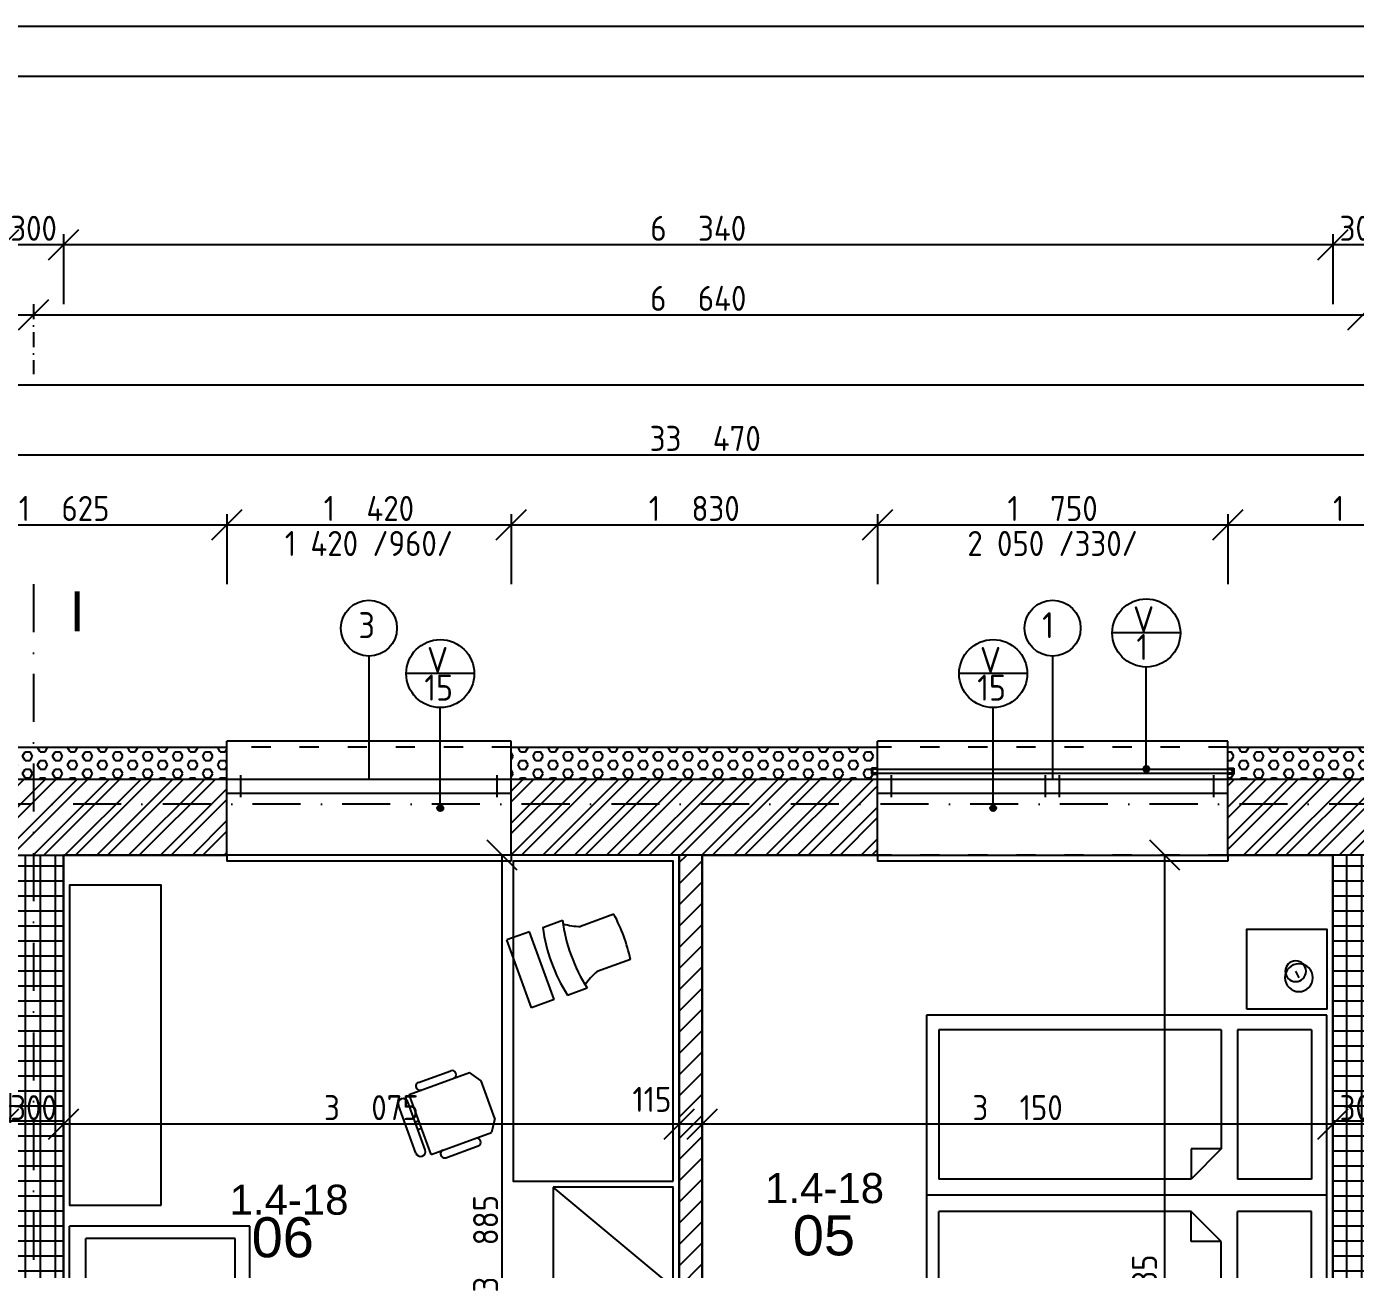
# Model space of a CAD drawing. Extents: x 4511820 to 5180432, y -1526536 to -944957.
# Drawn here: x 5136157 to 5142795, y -1288396 to -1282185 of the extents above; entities that cross this region are included whole.
import ezdxf

# ---------------------------------------------------------------- set-up
doc = ezdxf.new("R2010")
doc.units = 0
doc.header["$MEASUREMENT"] = 0
doc.linetypes.add('ACAD_ISO03W100', pattern=[30, 12, -18])
doc.linetypes.add('BODKOCIARKOVANA_3', pattern=[5.6, 3, -1.3, 0, -1.3])
doc.layers.get('0').update_dxf_attribs({"linetype": 'CONTINUOUS'})
doc.layers.get('Defpoints').update_dxf_attribs({"color": 61, "linetype": 'CONTINUOUS'})
for name, color, linetype in [('KÓTY', 4, 'CONTINUOUS'), ('MÚRY', 1, 'CONTINUOUS'), ('OKNÁ', 143, 'CONTINUOUS'), ('osi', 253, 'CONTINUOUS'), ('Plochy', 41, 'CONTINUOUS'), ('POPIS', 7, 'CONTINUOUS'), ('TENKÁ', 7, 'CONTINUOUS'), ('ZARIADENIE', 47, 'CONTINUOUS'), ('ŠRAFY', 82, 'CONTINUOUS')]:
    doc.layers.add(name, color=color, linetype=linetype)
doc.styles.add('ARIAL', font='arial.ttf')
doc.styles.add('styl1', font='arial.ttf')
doc.styles.add('STYLE1', font='isocp.shx')
doc.dimstyles.new('STANDARD-50', dxfattribs={"dimtxt": 125, "dimasz": 150, "dimexe": 10, "dimexo": 200, "dimgap": 20, "dimtad": 1, "dimdsep": 46, "dimlunit": 6, "dimtxsty": 'STYLE1', "dimblk1": 'OBLIQUE', "dimblk2": 'OBLIQUE', "dimsah": 1, "dimcen": 2.5, "dimse1": 1, "dimse2": 1, "dimadec": 0, "dimazin": 0, "dimtfac": 1, "dimtmove": 1, "dimatfit": 3, "dimldrblk": 'OBLIQUE', "dimfxl": 1, "dimtolj": 1, "dimtzin": 0, "dimarcsym": 0})
pattern_1 = [(45, (115395, 30907.69), (-79.549513, 79.549513), []), (45, (115448.03, 30907.69), (-79.549513, 79.549513), [])]
pattern_2 = [(90, (-3307273.674, 493071.734), (-75, 1e-14), []), (180, (-3307273.674, 493071.734), (-1e-14, -75), [])]
pattern_3 = [(0, (9e-09, -175781), (0, 43.3012702), [25, -50]), (120, (9e-09, -175781), (-37.5, -21.6506351), [25, -50]), (60, (25, -175781), (-37.5, 21.6506351), [25, -50])]

# ---------------------------------------------------------------- blocks, each defined once
blk = doc.blocks.new('_OBLIQUE')
at = {"color": 0, "linetype": 'ByBlock'}
blk.add_line((-0.5, -0.5), (0.5, 0.5), dxfattribs=at)
blk = doc.blocks.new('*D24589')
at = {"layer": 'Defpoints', "color": 0}
for p in [(5156282.5, -1283975.5), (5095887.5, -1285945.2), (5156282.5, -1285945.2)]:
    blk.add_point(p, dxfattribs=at)
at = {"layer": 'KÓTY', "color": 0, "lineweight": -2}
blk.add_line((5095887.5, -1283975.5), (5156282.5, -1283975.5), dxfattribs=at)
at = {"layer": 'KÓTY', "color": 0, "linetype": 'ByBlock', "lineweight": -2, "xscale": 150, "yscale": 150, "zscale": 150, "rotation": 180}
blk.add_blockref('_OBLIQUE', (5095887.5, -1283975.5), dxfattribs=at)
at = {"layer": 'KÓTY', "color": 0, "linetype": 'ByBlock', "lineweight": -2, "xscale": 150, "yscale": 150, "zscale": 150}
blk.add_blockref('_OBLIQUE', (5156282.5, -1283975.5), dxfattribs=at)
at = {"layer": 'KÓTY', "color": 0, "insert": (5126085, -1283893), "char_height": 125, "attachment_point": 5, "style": 'STYLE1'}
blk.add_mtext('\\A1;60ﾠ395', dxfattribs=at)
blk = doc.blocks.new('*D24597')
at = {"layer": 'Defpoints', "color": 0}
for p in [(5136192.5, -1283625.5), (5129552.5, -1286070.2), (5136192.5, -1286070.2)]:
    blk.add_point(p, dxfattribs=at)
at = {"layer": 'KÓTY', "color": 0, "lineweight": -2}
blk.add_line((5129552.5, -1283625.5), (5136192.5, -1283625.5), dxfattribs=at)
at = {"layer": 'KÓTY', "color": 0, "linetype": 'ByBlock', "lineweight": -2, "xscale": 150, "yscale": 150, "zscale": 150, "rotation": 180}
blk.add_blockref('_OBLIQUE', (5129552.5, -1283625.5), dxfattribs=at)
at = {"layer": 'KÓTY', "color": 0, "linetype": 'ByBlock', "lineweight": -2, "xscale": 150, "yscale": 150, "zscale": 150}
blk.add_blockref('_OBLIQUE', (5136192.5, -1283625.5), dxfattribs=at)
at = {"layer": 'KÓTY', "color": 0, "insert": (5132872.5, -1283543), "char_height": 125, "attachment_point": 5, "style": 'STYLE1'}
blk.add_mtext('\\A1;6ﾠ640', dxfattribs=at)
blk = doc.blocks.new('*D24598')
at = {"layer": 'Defpoints', "color": 0}
for p in [(5142832.5, -1283625.5), (5136192.5, -1286070.2), (5142832.5, -1286070.2)]:
    blk.add_point(p, dxfattribs=at)
at = {"layer": 'KÓTY', "color": 0, "lineweight": -2}
blk.add_line((5136192.5, -1283625.5), (5142832.5, -1283625.5), dxfattribs=at)
at = {"layer": 'KÓTY', "color": 0, "linetype": 'ByBlock', "lineweight": -2, "xscale": 150, "yscale": 150, "zscale": 150, "rotation": 180}
blk.add_blockref('_OBLIQUE', (5136192.5, -1283625.5), dxfattribs=at)
at = {"layer": 'KÓTY', "color": 0, "linetype": 'ByBlock', "lineweight": -2, "xscale": 150, "yscale": 150, "zscale": 150}
blk.add_blockref('_OBLIQUE', (5142832.5, -1283625.5), dxfattribs=at)
at = {"layer": 'KÓTY', "color": 0, "insert": (5139512.5, -1283543), "char_height": 125, "attachment_point": 5, "style": 'STYLE1'}
blk.add_mtext('\\A1;6ﾠ640', dxfattribs=at)
blk = doc.blocks.new('*D24599')
at = {"layer": 'Defpoints', "color": 0}
for p in [(5147467.5, -1283625.5), (5142832.5, -1286070.2), (5147467.5, -1286070.2)]:
    blk.add_point(p, dxfattribs=at)
at = {"layer": 'KÓTY', "color": 0, "lineweight": -2}
blk.add_line((5142832.5, -1283625.5), (5147467.5, -1283625.5), dxfattribs=at)
at = {"layer": 'KÓTY', "color": 0, "linetype": 'ByBlock', "lineweight": -2, "xscale": 150, "yscale": 150, "zscale": 150, "rotation": 180}
blk.add_blockref('_OBLIQUE', (5142832.5, -1283625.5), dxfattribs=at)
at = {"layer": 'KÓTY', "color": 0, "linetype": 'ByBlock', "lineweight": -2, "xscale": 150, "yscale": 150, "zscale": 150}
blk.add_blockref('_OBLIQUE', (5147467.5, -1283625.5), dxfattribs=at)
at = {"layer": 'KÓTY', "color": 0, "insert": (5145150, -1283543), "char_height": 125, "attachment_point": 5, "style": 'STYLE1'}
blk.add_mtext('\\A1;4ﾠ635', dxfattribs=at)
blk = doc.blocks.new('*D24624')
at = {"layer": 'Defpoints', "color": 0}
for p in [(5137157.5, -1284675.5), (5135532.5, -1285945.2), (5137157.5, -1285945.2)]:
    blk.add_point(p, dxfattribs=at)
at = {"layer": 'KÓTY', "color": 0, "lineweight": -2}
blk.add_line((5135532.5, -1284675.5), (5137157.5, -1284675.5), dxfattribs=at)
at = {"layer": 'KÓTY', "color": 0, "linetype": 'ByBlock', "lineweight": -2, "xscale": 150, "yscale": 150, "zscale": 150, "rotation": 180}
blk.add_blockref('_OBLIQUE', (5135532.5, -1284675.5), dxfattribs=at)
at = {"layer": 'KÓTY', "color": 0, "linetype": 'ByBlock', "lineweight": -2, "xscale": 150, "yscale": 150, "zscale": 150}
blk.add_blockref('_OBLIQUE', (5137157.5, -1284675.5), dxfattribs=at)
at = {"layer": 'KÓTY', "color": 0, "insert": (5136345, -1284593), "char_height": 125, "attachment_point": 5, "style": 'STYLE1'}
blk.add_mtext('\\A1;1ﾠ625', dxfattribs=at)
blk = doc.blocks.new('*D24625')
at = {"layer": 'Defpoints', "color": 0}
for p in [(5138577.5, -1284675.5), (5137157.5, -1285945.2), (5138577.5, -1285945.2)]:
    blk.add_point(p, dxfattribs=at)
at = {"layer": 'KÓTY', "color": 0, "lineweight": -2}
blk.add_line((5137157.5, -1284675.5), (5138577.5, -1284675.5), dxfattribs=at)
at = {"layer": 'KÓTY', "color": 0, "linetype": 'ByBlock', "lineweight": -2, "xscale": 150, "yscale": 150, "zscale": 150, "rotation": 180}
blk.add_blockref('_OBLIQUE', (5137157.5, -1284675.5), dxfattribs=at)
at = {"layer": 'KÓTY', "color": 0, "linetype": 'ByBlock', "lineweight": -2, "xscale": 150, "yscale": 150, "zscale": 150}
blk.add_blockref('_OBLIQUE', (5138577.5, -1284675.5), dxfattribs=at)
at = {"layer": 'KÓTY', "color": 0, "insert": (5137867.5, -1284593), "char_height": 125, "attachment_point": 5, "style": 'STYLE1'}
blk.add_mtext('\\A1;1ﾠ420', dxfattribs=at)
blk = doc.blocks.new('*D24626')
at = {"layer": 'Defpoints', "color": 0}
for p in [(5140407.5, -1284675.5), (5138577.5, -1285945.2), (5140407.5, -1285945.2)]:
    blk.add_point(p, dxfattribs=at)
at = {"layer": 'KÓTY', "color": 0, "lineweight": -2}
blk.add_line((5138577.5, -1284675.5), (5140407.5, -1284675.5), dxfattribs=at)
at = {"layer": 'KÓTY', "color": 0, "linetype": 'ByBlock', "lineweight": -2, "xscale": 150, "yscale": 150, "zscale": 150, "rotation": 180}
blk.add_blockref('_OBLIQUE', (5138577.5, -1284675.5), dxfattribs=at)
at = {"layer": 'KÓTY', "color": 0, "linetype": 'ByBlock', "lineweight": -2, "xscale": 150, "yscale": 150, "zscale": 150}
blk.add_blockref('_OBLIQUE', (5140407.5, -1284675.5), dxfattribs=at)
at = {"layer": 'KÓTY', "color": 0, "insert": (5139492.5, -1284593), "char_height": 125, "attachment_point": 5, "style": 'STYLE1'}
blk.add_mtext('\\A1;1ﾠ830', dxfattribs=at)
blk = doc.blocks.new('*D24627')
at = {"layer": 'Defpoints', "color": 0}
for p in [(5142157.5, -1284675.5), (5140407.5, -1285945.2), (5142157.5, -1285945.2)]:
    blk.add_point(p, dxfattribs=at)
at = {"layer": 'KÓTY', "color": 0, "lineweight": -2}
blk.add_line((5140407.5, -1284675.5), (5142157.5, -1284675.5), dxfattribs=at)
at = {"layer": 'KÓTY', "color": 0, "linetype": 'ByBlock', "lineweight": -2, "xscale": 150, "yscale": 150, "zscale": 150, "rotation": 180}
blk.add_blockref('_OBLIQUE', (5140407.5, -1284675.5), dxfattribs=at)
at = {"layer": 'KÓTY', "color": 0, "linetype": 'ByBlock', "lineweight": -2, "xscale": 150, "yscale": 150, "zscale": 150}
blk.add_blockref('_OBLIQUE', (5142157.5, -1284675.5), dxfattribs=at)
at = {"layer": 'KÓTY', "color": 0, "insert": (5141282.5, -1284593), "char_height": 125, "attachment_point": 5, "style": 'STYLE1'}
blk.add_mtext('\\A1;1ﾠ750', dxfattribs=at)
blk = doc.blocks.new('*D24628')
at = {"layer": 'Defpoints', "color": 0}
for p in [(5143657.5, -1284675.5), (5142157.5, -1285945.2), (5143657.5, -1285945.2)]:
    blk.add_point(p, dxfattribs=at)
at = {"layer": 'KÓTY', "color": 0, "lineweight": -2}
blk.add_line((5142157.5, -1284675.5), (5143657.5, -1284675.5), dxfattribs=at)
at = {"layer": 'KÓTY', "color": 0, "linetype": 'ByBlock', "lineweight": -2, "xscale": 150, "yscale": 150, "zscale": 150, "rotation": 180}
blk.add_blockref('_OBLIQUE', (5142157.5, -1284675.5), dxfattribs=at)
at = {"layer": 'KÓTY', "color": 0, "linetype": 'ByBlock', "lineweight": -2, "xscale": 150, "yscale": 150, "zscale": 150}
blk.add_blockref('_OBLIQUE', (5143657.5, -1284675.5), dxfattribs=at)
at = {"layer": 'KÓTY', "color": 0, "insert": (5142907.5, -1284593), "char_height": 125, "attachment_point": 5, "style": 'STYLE1'}
blk.add_mtext('\\A1;1ﾠ500', dxfattribs=at)
blk = doc.blocks.new('*D24638')
at = {"layer": 'Defpoints', "color": 0}
for p in [(5156282.5, -1284325.5), (5122812.5, -1285785.2), (5156282.5, -1285945.2)]:
    blk.add_point(p, dxfattribs=at)
at = {"layer": 'KÓTY', "color": 0, "lineweight": -2}
blk.add_line((5122812.5, -1284325.5), (5156282.5, -1284325.5), dxfattribs=at)
at = {"layer": 'KÓTY', "color": 0, "linetype": 'ByBlock', "lineweight": -2, "xscale": 150, "yscale": 150, "zscale": 150, "rotation": 180}
blk.add_blockref('_OBLIQUE', (5122812.5, -1284325.5), dxfattribs=at)
at = {"layer": 'KÓTY', "color": 0, "linetype": 'ByBlock', "lineweight": -2, "xscale": 150, "yscale": 150, "zscale": 150}
blk.add_blockref('_OBLIQUE', (5156282.5, -1284325.5), dxfattribs=at)
at = {"layer": 'KÓTY', "color": 0, "insert": (5139547.5, -1284243), "char_height": 125, "attachment_point": 5, "style": 'STYLE1'}
blk.add_mtext('\\A1;33ﾠ470', dxfattribs=at)
blk = doc.blocks.new('*D24703')
at = {"layer": 'Defpoints', "color": 0}
for p in [(5142682.5, -1283275.5), (5142682.5, -1286325.2), (5142982.5, -1286325.2)]:
    blk.add_point(p, dxfattribs=at)
at = {"layer": 'KÓTY', "color": 0, "lineweight": -2}
blk.add_line((5142982.5, -1283275.5), (5142682.5, -1283275.5), dxfattribs=at)
at = {"layer": 'KÓTY', "color": 0, "linetype": 'ByBlock', "lineweight": -2, "xscale": 150, "yscale": 150, "zscale": 150, "rotation": 180}
blk.add_blockref('_OBLIQUE', (5142682.5, -1283275.5), dxfattribs=at)
at = {"layer": 'KÓTY', "color": 0, "linetype": 'ByBlock', "lineweight": -2, "xscale": 150, "yscale": 150, "zscale": 150}
blk.add_blockref('_OBLIQUE', (5142982.5, -1283275.5), dxfattribs=at)
at = {"layer": 'KÓTY', "color": 0, "insert": (5142832.5, -1283193), "char_height": 125, "attachment_point": 5, "style": 'STYLE1'}
blk.add_mtext('\\A1;300', dxfattribs=at)
blk = doc.blocks.new('*D24704')
at = {"layer": 'Defpoints', "color": 0}
for p in [(5136342.5, -1283275.5), (5136342.5, -1286325.2), (5142682.5, -1286325.2)]:
    blk.add_point(p, dxfattribs=at)
at = {"layer": 'KÓTY', "color": 0, "lineweight": -2}
blk.add_line((5142682.5, -1283275.5), (5136342.5, -1283275.5), dxfattribs=at)
at = {"layer": 'KÓTY', "color": 0, "linetype": 'ByBlock', "lineweight": -2, "xscale": 150, "yscale": 150, "zscale": 150, "rotation": 180}
blk.add_blockref('_OBLIQUE', (5136342.5, -1283275.5), dxfattribs=at)
at = {"layer": 'KÓTY', "color": 0, "linetype": 'ByBlock', "lineweight": -2, "xscale": 150, "yscale": 150, "zscale": 150}
blk.add_blockref('_OBLIQUE', (5142682.5, -1283275.5), dxfattribs=at)
at = {"layer": 'KÓTY', "color": 0, "insert": (5139512.5, -1283193), "char_height": 125, "attachment_point": 5, "style": 'STYLE1'}
blk.add_mtext('\\A1;6ﾠ340', dxfattribs=at)
blk = doc.blocks.new('*D24705')
at = {"layer": 'Defpoints', "color": 0}
for p in [(5136042.5, -1283275.5), (5136042.5, -1286325.2), (5136342.5, -1286325.2)]:
    blk.add_point(p, dxfattribs=at)
at = {"layer": 'KÓTY', "color": 0, "lineweight": -2}
blk.add_line((5136342.5, -1283275.5), (5136042.5, -1283275.5), dxfattribs=at)
at = {"layer": 'KÓTY', "color": 0, "linetype": 'ByBlock', "lineweight": -2, "xscale": 150, "yscale": 150, "zscale": 150, "rotation": 180}
blk.add_blockref('_OBLIQUE', (5136042.5, -1283275.5), dxfattribs=at)
at = {"layer": 'KÓTY', "color": 0, "linetype": 'ByBlock', "lineweight": -2, "xscale": 150, "yscale": 150, "zscale": 150}
blk.add_blockref('_OBLIQUE', (5136342.5, -1283275.5), dxfattribs=at)
at = {"layer": 'KÓTY', "color": 0, "insert": (5136192.5, -1283193), "char_height": 125, "attachment_point": 5, "style": 'STYLE1'}
blk.add_mtext('\\A1;300', dxfattribs=at)
blk = doc.blocks.new('JEDNOPOSTEL')
at = {"layer": 'ZARIADENIE', "ltscale": 0.25}
for p, q in [((4449069, -1322230.2), (4447069, -1322230.2)), ((4447069, -1323130.2), (4447069, -1322230.2)), ((4449069, -1322230.2), (4449069, -1323130.2)), ((4449069, -1323130.2), (4447069, -1323130.2)), ((4448913, -1323349.6), (4448929.1, -1323317.4))]:
    blk.add_line(p, q, dxfattribs=at)
at = {"layer": 'ZARIADENIE', "color": 76, "ltscale": 0.25}
for p, q in [((4448390.6, -1322311.3), (4447130.6, -1322311.3)), ((4447130.6, -1323056.9), (4447130.6, -1322311.3)), ((4448540.6, -1322461.3), (4448390.6, -1322311.3)), ((4448390.6, -1322461.3), (4448390.6, -1322311.3)), ((4448992.6, -1322311.3), (4448623.3, -1322311.3)), ((4448623.3, -1323056.9), (4448623.3, -1322311.3)), ((4448992.6, -1323056.9), (4448992.6, -1322311.3)), ((4448540.6, -1322461.3), (4448390.6, -1322461.3)), ((4448540.6, -1323056.9), (4448540.6, -1322461.3)), ((4448540.6, -1323056.9), (4447130.6, -1323056.9)), ((4448992.6, -1323056.9), (4448623.3, -1323056.9))]:
    blk.add_line(p, q, dxfattribs=at)
at = {"layer": 'ZARIADENIE'}
blk.add_lwpolyline([(4448669, -1323160.2), (4448669, -1323560.2), (4449069, -1323560.2), (4449069, -1323160.2)], close=True, dxfattribs=at)
at = {"layer": 'ZARIADENIE', "ltscale": 0.25}
for centre, radius in [((4448929.1, -1323317.4), 69.7), ((4448913, -1323349.6), 51.9)]:
    blk.add_circle(centre, radius, dxfattribs=at)
blk = doc.blocks.new('SKRINA')
at = {"layer": 'ZARIADENIE'}
for p, q in [((4449069, -1324645.2), (4448469, -1324145.2)), ((4448469, -1325145.2), (4449069, -1324645.2))]:
    blk.add_line(p, q, dxfattribs=at)
blk.add_lwpolyline([(4448469, -1324145.2), (4448469, -1325145.2), (4449069, -1325145.2), (4449069, -1324145.2)], close=True, dxfattribs=at)
blk = doc.blocks.new('DVOJPOSTEL')
at = {"layer": 'ZARIADENIE', "ltscale": 0.25}
for p, q in [((4444359, -1314665.2), (4444359, -1312665.2)), ((4444359, -1312665.2), (4446159, -1312665.2)), ((4445259, -1312665.2), (4445259, -1314665.2)), ((4446159, -1312665.2), (4446159, -1314665.2)), ((4444139.6, -1312821.2), (4444171.8, -1312805.1)), ((4446378.4, -1312821.2), (4446346.2, -1312805.1)), ((4446159, -1314665.2), (4444359, -1314665.2))]:
    blk.add_line(p, q, dxfattribs=at)
at = {"layer": 'ZARIADENIE', "color": 76, "ltscale": 0.25}
for p, q in [((4444432.3, -1312741.6), (4445177.9, -1312741.6)), ((4444432.3, -1312741.6), (4444432.3, -1313110.9)), ((4445177.9, -1312741.6), (4445177.9, -1313110.9)), ((4446085.7, -1312741.6), (4445340.1, -1312741.6)), ((4445340.1, -1312741.6), (4445340.1, -1313110.9)), ((4446085.7, -1312741.6), (4446085.7, -1313110.9)), ((4444432.3, -1313110.9), (4445177.9, -1313110.9)), ((4446085.7, -1313110.9), (4445340.1, -1313110.9)), ((4444432.3, -1313193.6), (4444432.3, -1314603.6)), ((4444432.3, -1313193.6), (4445027.9, -1313193.6)), ((4445027.9, -1313193.6), (4445177.9, -1313343.6)), ((4445027.9, -1313193.6), (4445027.9, -1313343.6)), ((4445490.1, -1313193.6), (4445340.1, -1313343.6)), ((4446085.7, -1313193.6), (4445490.1, -1313193.6)), ((4445490.1, -1313193.6), (4445490.1, -1313343.6)), ((4446085.7, -1313193.6), (4446085.7, -1314603.6)), ((4445027.9, -1313343.6), (4445177.9, -1313343.6)), ((4445177.9, -1313343.6), (4445177.9, -1314603.6)), ((4445340.1, -1313343.6), (4445340.1, -1314603.6)), ((4445490.1, -1313343.6), (4445340.1, -1313343.6)), ((4444432.3, -1314603.6), (4445177.9, -1314603.6)), ((4446085.7, -1314603.6), (4445340.1, -1314603.6))]:
    blk.add_line(p, q, dxfattribs=at)
at = {"layer": 'ZARIADENIE'}
for points in [[(4444329, -1313065.2), (4443929, -1313065.2), (4443929, -1312665.2), (4444329, -1312665.2)], [(4446189, -1313065.2), (4446589, -1313065.2), (4446589, -1312665.2), (4446189, -1312665.2)]]:
    blk.add_lwpolyline(points, close=True, dxfattribs=at)
at = {"layer": 'ZARIADENIE', "ltscale": 0.25}
for centre, radius in [((4444171.8, -1312805.1), 69.7), ((4446346.2, -1312805.1), 69.7), ((4444139.6, -1312821.2), 51.9), ((4446378.4, -1312821.2), 51.9)]:
    blk.add_circle(centre, radius, dxfattribs=at)
blk = doc.blocks.new('*D24843')
at = {"layer": 'Defpoints', "color": 0}
for p in [(5142682.5, -1286090.7), (5142982.5, -1286090.7), (5142682.5, -1287670)]:
    blk.add_point(p, dxfattribs=at)
at = {"layer": 'KÓTY', "color": 0, "lineweight": -2}
blk.add_line((5142982.5, -1287670), (5142682.5, -1287670), dxfattribs=at)
at = {"layer": 'KÓTY', "color": 0, "linetype": 'ByBlock', "lineweight": -2, "xscale": 150, "yscale": 150, "zscale": 150, "rotation": 180}
blk.add_blockref('_OBLIQUE', (5142682.5, -1287670), dxfattribs=at)
at = {"layer": 'KÓTY', "color": 0, "linetype": 'ByBlock', "lineweight": -2, "xscale": 150, "yscale": 150, "zscale": 150}
blk.add_blockref('_OBLIQUE', (5142982.5, -1287670), dxfattribs=at)
at = {"layer": 'KÓTY', "color": 0, "insert": (5142832.5, -1287587.5), "char_height": 125, "attachment_point": 5, "style": 'STYLE1'}
blk.add_mtext('\\A1;300', dxfattribs=at)
blk = doc.blocks.new('*D24844')
at = {"layer": 'Defpoints', "color": 0}
for p in [(5139532.5, -1286090.7), (5142682.5, -1286090.7), (5139532.5, -1287670)]:
    blk.add_point(p, dxfattribs=at)
at = {"layer": 'KÓTY', "color": 0, "lineweight": -2}
blk.add_line((5142682.5, -1287670), (5139532.5, -1287670), dxfattribs=at)
at = {"layer": 'KÓTY', "color": 0, "linetype": 'ByBlock', "lineweight": -2, "xscale": 150, "yscale": 150, "zscale": 150, "rotation": 180}
blk.add_blockref('_OBLIQUE', (5139532.5, -1287670), dxfattribs=at)
at = {"layer": 'KÓTY', "color": 0, "linetype": 'ByBlock', "lineweight": -2, "xscale": 150, "yscale": 150, "zscale": 150}
blk.add_blockref('_OBLIQUE', (5142682.5, -1287670), dxfattribs=at)
at = {"layer": 'KÓTY', "color": 0, "insert": (5141107.5, -1287587.5), "char_height": 125, "attachment_point": 5, "style": 'STYLE1'}
blk.add_mtext('\\A1;3ﾠ150', dxfattribs=at)
blk = doc.blocks.new('*D24845')
at = {"layer": 'Defpoints', "color": 0}
for p in [(5139417.5, -1286090.7), (5139532.5, -1286090.7), (5139417.5, -1287670)]:
    blk.add_point(p, dxfattribs=at)
at = {"layer": 'KÓTY', "color": 0, "lineweight": -2}
blk.add_line((5139532.5, -1287670), (5139417.5, -1287670), dxfattribs=at)
at = {"layer": 'KÓTY', "color": 0, "linetype": 'ByBlock', "lineweight": -2, "xscale": 150, "yscale": 150, "zscale": 150, "rotation": 180}
blk.add_blockref('_OBLIQUE', (5139417.5, -1287670), dxfattribs=at)
at = {"layer": 'KÓTY', "color": 0, "linetype": 'ByBlock', "lineweight": -2, "xscale": 150, "yscale": 150, "zscale": 150}
blk.add_blockref('_OBLIQUE', (5139532.5, -1287670), dxfattribs=at)
at = {"layer": 'KÓTY', "color": 0, "insert": (5139281, -1287546), "char_height": 125, "attachment_point": 5, "style": 'STYLE1'}
blk.add_mtext('\\A1;115', dxfattribs=at)
blk = doc.blocks.new('*D24846')
at = {"layer": 'Defpoints', "color": 0}
for p in [(5136342.5, -1286090.7), (5139417.5, -1286090.7), (5136342.5, -1287670)]:
    blk.add_point(p, dxfattribs=at)
at = {"layer": 'KÓTY', "color": 0, "lineweight": -2}
blk.add_line((5139417.5, -1287670), (5136342.5, -1287670), dxfattribs=at)
at = {"layer": 'KÓTY', "color": 0, "linetype": 'ByBlock', "lineweight": -2, "xscale": 150, "yscale": 150, "zscale": 150, "rotation": 180}
blk.add_blockref('_OBLIQUE', (5136342.5, -1287670), dxfattribs=at)
at = {"layer": 'KÓTY', "color": 0, "linetype": 'ByBlock', "lineweight": -2, "xscale": 150, "yscale": 150, "zscale": 150}
blk.add_blockref('_OBLIQUE', (5139417.5, -1287670), dxfattribs=at)
at = {"layer": 'KÓTY', "color": 0, "insert": (5137880, -1287587.5), "char_height": 125, "attachment_point": 5, "style": 'STYLE1'}
blk.add_mtext('\\A1;3ﾠ075', dxfattribs=at)
blk = doc.blocks.new('*D24847')
at = {"layer": 'Defpoints', "color": 0}
for p in [(5136042.5, -1286090.7), (5136342.5, -1286090.7), (5136042.5, -1287670)]:
    blk.add_point(p, dxfattribs=at)
at = {"layer": 'KÓTY', "color": 0, "lineweight": -2}
blk.add_line((5136342.5, -1287670), (5136042.5, -1287670), dxfattribs=at)
at = {"layer": 'KÓTY', "color": 0, "linetype": 'ByBlock', "lineweight": -2, "xscale": 150, "yscale": 150, "zscale": 150, "rotation": 180}
blk.add_blockref('_OBLIQUE', (5136042.5, -1287670), dxfattribs=at)
at = {"layer": 'KÓTY', "color": 0, "linetype": 'ByBlock', "lineweight": -2, "xscale": 150, "yscale": 150, "zscale": 150}
blk.add_blockref('_OBLIQUE', (5136342.5, -1287670), dxfattribs=at)
at = {"layer": 'KÓTY', "color": 0, "insert": (5136192.5, -1287587.5), "char_height": 125, "attachment_point": 5, "style": 'STYLE1'}
blk.add_mtext('\\A1;300', dxfattribs=at)
blk = doc.blocks.new('*D25329')
at = {"layer": 'Defpoints', "color": 0}
for p in [(5138533, -1286325.2), (5138644, -1286325.2), (5138644, -1290210.2)]:
    blk.add_point(p, dxfattribs=at)
at = {"layer": 'KÓTY', "color": 0, "lineweight": -2}
blk.add_line((5138533, -1290210.2), (5138533, -1286325.2), dxfattribs=at)
at = {"layer": 'KÓTY', "color": 0, "linetype": 'ByBlock', "lineweight": -2, "xscale": 150, "yscale": 150, "zscale": 150}
for p, rotation in [((5138533, -1286325.2), 90), ((5138533, -1290210.2), 270)]:
    blk.add_blockref('_OBLIQUE', p, dxfattribs=dict(at, rotation=rotation))
at = {"layer": 'KÓTY', "color": 0, "insert": (5138450.5, -1288267.7), "char_height": 125, "attachment_point": 5, "rotation": 90, "style": 'STYLE1'}
blk.add_mtext('\\A1;3ﾠ885', dxfattribs=at)
blk = doc.blocks.new('*D25369')
at = {"layer": 'Defpoints', "color": 0}
for p in [(5141843.5, -1286325.2), (5142682.5, -1286325.2), (5142682.5, -1290360.2)]:
    blk.add_point(p, dxfattribs=at)
at = {"layer": 'KÓTY', "color": 0, "lineweight": -2}
blk.add_line((5141843.5, -1290360.2), (5141843.5, -1286325.2), dxfattribs=at)
at = {"layer": 'KÓTY', "color": 0, "linetype": 'ByBlock', "lineweight": -2, "xscale": 150, "yscale": 150, "zscale": 150}
for p, rotation in [((5141843.5, -1286325.2), 90), ((5141843.5, -1290360.2), 270)]:
    blk.add_blockref('_OBLIQUE', p, dxfattribs=dict(at, rotation=rotation))
at = {"layer": 'KÓTY', "color": 0, "insert": (5141742, -1288561), "char_height": 125, "attachment_point": 5, "rotation": 90, "style": 'STYLE1'}
blk.add_mtext('\\A1;4ﾠ035', dxfattribs=at)

msp = doc.modelspace()

# ---------------------------------------------------------------- hatches: boundary and pattern name
at = {"layer": 'TENKÁ'}
h = msp.add_hatch(color=256, dxfattribs=at)
h.dxf.hatch_style = 1
h.paths.add_polyline_path([(5141750.5, -1285880.191, 2.41421356), (5141765.5, -1285895.191, 0.41421356)])
h = msp.add_hatch(color=256, dxfattribs=at)
h.dxf.hatch_style = 1
h.paths.add_polyline_path([(5140407.5, -1285915.191), (5140382.5, -1285915.191), (5140382.5, -1285895.191), (5140407.5, -1285895.191), (5140407.5, -1285890.191), (5140377.5, -1285890.191), (5140377.5, -1285920.191), (5140407.5, -1285920.191)])
h = msp.add_hatch(color=256, dxfattribs=at)
h.dxf.hatch_style = 1
h.paths.add_polyline_path([(5142157.5, -1285915.191), (5142182.5, -1285915.191), (5142182.5, -1285895.191), (5142157.5, -1285895.191), (5142157.5, -1285890.191), (5142187.5, -1285890.191), (5142187.5, -1285920.191), (5142157.5, -1285920.191)])
h = msp.add_hatch(color=256, dxfattribs=at)
h.dxf.hatch_style = 1
h.paths.add_polyline_path([(5138223.766, -1286075.865, 2.41421356), (5138238.766, -1286090.865, 0.41421356)])
h = msp.add_hatch(color=256, dxfattribs=at)
h.dxf.hatch_style = 1
h.paths.add_polyline_path([(5140985.624, -1286075.865, 2.41421356), (5141000.624, -1286090.865, 0.41421356)])
at = {"layer": 'ŠRAFY'}
h = msp.add_hatch(dxfattribs=at)
h.set_pattern_fill('HEX', color=256, scale=200)
h.set_pattern_definition(pattern_3)
h.paths.add_polyline_path([(5135532.5, -1285945.191), (5137157.5, -1285945.191), (5137157.5, -1285785.191), (5135532.5, -1285785.191)])
h = msp.add_hatch(dxfattribs=at)
h.set_pattern_fill('HEX', color=256, scale=200)
h.set_pattern_definition(pattern_3)
h.paths.add_polyline_path([(5138577.5, -1285945.191), (5140407.5, -1285945.191), (5140407.5, -1285785.191), (5138577.5, -1285785.191)])
h = msp.add_hatch(dxfattribs=at)
h.set_pattern_fill('HEX', color=256, scale=200)
h.set_pattern_definition(pattern_3)
h.paths.add_polyline_path([(5142157.5, -1285945.191), (5143657.5, -1285945.191), (5143657.5, -1285785.191), (5142157.5, -1285785.191)])
h = msp.add_hatch(dxfattribs=at)
h.set_pattern_fill('ANSI32', color=256, scale=300)
h.set_pattern_definition(pattern_1)
h.paths.add_polyline_path([(5135532.5, -1285945.191), (5135532.5, -1286325.191), (5136042.5, -1286325.191), (5136342.5, -1286325.191), (5137157.5, -1286325.191), (5137157.5, -1285945.191)])
h = msp.add_hatch(dxfattribs=at)
h.set_pattern_fill('ANSI32', color=256, scale=300)
h.set_pattern_definition(pattern_1)
h.paths.add_polyline_path([(5138577.5, -1285945.191), (5138577.5, -1286325.191), (5139417.5, -1286325.191), (5139532.5, -1286325.191), (5140407.5, -1286325.191), (5140407.5, -1285945.191)])
h = msp.add_hatch(dxfattribs=at)
h.set_pattern_fill('ANSI32', color=256, scale=300)
h.set_pattern_definition(pattern_1)
h.paths.add_polyline_path([(5143657.5, -1285945.191), (5142157.5, -1285945.191), (5142157.5, -1286325.191), (5142682.5, -1286325.191), (5142982.5, -1286325.191), (5143657.5, -1286325.191)])
at = {"layer": 'ŠRAFY', "ltscale": 0.25}
h = msp.add_hatch(dxfattribs=at)
h.set_pattern_fill('ANSI37', color=256, scale=600, angle=45)
h.set_pattern_definition(pattern_2)
h.paths.add_polyline_path([(5136157.5, -1290325.191), (5136342.5, -1290325.191), (5136342.5, -1290210.191), (5136342.5, -1286325.191), (5136042.5, -1286325.191), (5136042.5, -1289510.191), (5136042.5, -1289625.191), (5136042.5, -1289875.191), (5136042.5, -1289990.191), (5136042.5, -1290325.191)])
h = msp.add_hatch(dxfattribs=at)
h.set_pattern_fill('ANSI31', color=256, scale=600, style=0)
h.set_pattern_definition([(45, (515270.5, 128041), (-53.0330086, 53.0330086), [])])
h.paths.add_polyline_path([(5139417.5, -1290210.191), (5139242.5, -1290210.191), (5139242.5, -1290325.191), (5139417.5, -1290325.191), (5139632.5, -1290325.191), (5139632.5, -1290210.191), (5139532.5, -1290210.191), (5139532.5, -1286325.191), (5139417.5, -1286325.191)])
h = msp.add_hatch(dxfattribs=at)
h.set_pattern_fill('ANSI37', color=256, scale=600, angle=45)
h.set_pattern_definition(pattern_2)
h.paths.add_polyline_path([(5147482.5, -1297060.191), (5147482.5, -1296945.191), (5146212.5, -1296945.191), (5146097.5, -1296945.191), (5145097.5, -1296945.191), (5144982.5, -1296945.191), (5142982.5, -1296945.191), (5142982.5, -1295210.191), (5142982.5, -1295095.191), (5142982.5, -1294085.191), (5142982.5, -1293945.191), (5142982.5, -1286325.191), (5142682.5, -1286325.191), (5142682.5, -1290360.191), (5142682.5, -1290475.191), (5142682.5, -1291475.191), (5142682.5, -1291590.191), (5142682.5, -1293840.191), (5142682.5, -1293955.191), (5142682.5, -1299245.191), (5142982.5, -1299245.191), (5142982.5, -1297245.191), (5147232.5, -1297245.191), (5147482.5, -1297245.191)])

# ---------------------------------------------------------------- linework, layer by layer
at = {"layer": 'KÓTY', "ltscale": 25}
for p, q in [((5136342.5, -1283222.097), (5136342.5, -1283572.097)), ((5142682.5, -1283222.097), (5142682.5, -1283572.097))]:
    msp.add_line(p, q, dxfattribs=at)
at = {"layer": 'KÓTY', "linetype": 'BODKOCIARKOVANA_3', "ltscale": 25}
msp.add_line((5136192.5, -1283572.097), (5136192.5, -1283922.097), dxfattribs=at)
at = {"layer": 'KÓTY', "ltscale": 0.25}
for p, q in [((5137157.5, -1284622.097), (5137157.5, -1284972.097)), ((5138577.5, -1284622.097), (5138577.5, -1284972.097)), ((5140407.5, -1284622.097), (5140407.5, -1284972.097)), ((5142157.5, -1284622.097), (5142157.5, -1284972.097))]:
    msp.add_line(p, q, dxfattribs=at)
at = {"layer": 'MÚRY'}
for p, q in [((5135532.5, -1285785.191), (5137157.5, -1285785.191)), ((5137157.5, -1286325.191), (5137157.5, -1285785.191)), ((5138577.5, -1285785.191), (5140407.5, -1285785.191)), ((5138577.5, -1286325.191), (5138577.5, -1285785.191)), ((5140407.5, -1286325.191), (5140407.5, -1285785.191)), ((5142157.5, -1285785.191), (5143657.5, -1285785.191)), ((5142157.5, -1286325.191), (5142157.5, -1285785.191)), ((5136342.5, -1290210.191), (5136342.5, -1286325.191)), ((5136342.5, -1286325.191), (5137157.5, -1286325.191)), ((5139417.5, -1286325.191), (5138577.5, -1286325.191)), ((5139417.5, -1286325.191), (5139417.5, -1290210.191)), ((5140407.5, -1286325.191), (5139532.5, -1286325.191)), ((5139532.5, -1286325.191), (5139532.5, -1290210.191)), ((5142682.5, -1286325.191), (5142157.5, -1286325.191)), ((5142682.5, -1290360.191), (5142682.5, -1286325.191))]:
    msp.add_line(p, q, dxfattribs=at)
at = {"layer": 'OKNÁ', "ltscale": 0.25}
for p, q in [((5137867.5, -1285331.338), (5137867.5, -1285945.191)), ((5141282.5, -1285331.338), (5141282.5, -1285945.191)), ((5137157.5, -1285945.191), (5138577.5, -1285945.191)), ((5137227.5, -1286035.191), (5137227.5, -1285925.191)), ((5137227.5, -1286035.191), (5137227.5, -1285925.191)), ((5138507.5, -1286035.191), (5138507.5, -1285925.191)), ((5138507.5, -1286035.191), (5138507.5, -1285925.191)), ((5140407.5, -1285895.191), (5142157.5, -1285895.191)), ((5140407.5, -1285915.191), (5142157.5, -1285915.191)), ((5140407.5, -1285915.191), (5142157.5, -1285915.191)), ((5140407.5, -1285945.191), (5142157.5, -1285945.191)), ((5140477.5, -1286035.191), (5140477.5, -1285925.191)), ((5140477.5, -1286035.191), (5140477.5, -1285925.191)), ((5141247.5, -1286035.191), (5141247.5, -1285925.191)), ((5141247.5, -1286035.191), (5141247.5, -1285925.191)), ((5141317.5, -1286035.191), (5141317.5, -1285925.191)), ((5141317.5, -1286035.191), (5141317.5, -1285925.191)), ((5142087.5, -1286035.191), (5142087.5, -1285925.191)), ((5142087.5, -1286035.191), (5142087.5, -1285925.191)), ((5137157.5, -1286015.191), (5138577.5, -1286015.191)), ((5140407.5, -1286015.191), (5142157.5, -1286015.191))]:
    msp.add_line(p, q, dxfattribs=at)
for centre in [(5137867.5, -1285191.338), (5141282.5, -1285191.338)]:
    msp.add_circle(centre, 140, dxfattribs=at)
at = {"layer": 'osi', "linetype": 'BODKOCIARKOVANA_3', "ltscale": 80}
for p, q in [((5136192.5, -1284972.097), (5136192.5, -1316900)), ((5157242.5, -1286070.191), (5093572.5, -1286070.191))]:
    msp.add_line(p, q, dxfattribs=at)
at = {"layer": 'Plochy'}
for points in [[(5139417.5, -1286325.191), (5136342.5, -1286325.191), (5136342.5, -1290210.191), (5139417.5, -1290210.191)], [(5139532.5, -1286325.191), (5142682.5, -1286325.191), (5142682.5, -1290360.191), (5140797.5, -1290360.191), (5140797.5, -1290210.191), (5139532.5, -1290210.191)]]:
    msp.add_lwpolyline(points, close=True, dxfattribs=at)
at = {"layer": 'TENKÁ', "color": 7}
for p, q in [((5180432, -1282184.765), (5091141, -1282184.765)), ((5180182, -1282434.765), (5091391, -1282434.765))]:
    msp.add_line(p, q, dxfattribs=at)
at = {"layer": 'TENKÁ', "ltscale": 0.25}
for p, q in [((5141920.5, -1285215.355), (5141580.5, -1285215.355)), ((5141750.5, -1285895.191), (5141750.5, -1285385.355)), ((5138393.766, -1285418.462), (5138053.766, -1285418.462)), ((5141155.624, -1285418.462), (5140815.624, -1285418.462)), ((5138223.766, -1286090.865), (5138223.766, -1285588.462)), ((5140985.624, -1286090.865), (5140985.624, -1285588.462)), ((5138577.5, -1285755.191), (5137157.5, -1285755.191)), ((5137157.5, -1285785.191), (5137157.5, -1285755.191)), ((5138577.5, -1285785.191), (5138577.5, -1285755.191)), ((5142157.5, -1285755.191), (5140407.5, -1285755.191)), ((5140407.5, -1285785.191), (5140407.5, -1285755.191)), ((5142157.5, -1285785.191), (5142157.5, -1285755.191)), ((5137157.5, -1286325.191), (5137157.5, -1286355.191)), ((5138577.5, -1286325.191), (5138577.5, -1286355.191)), ((5140407.5, -1286325.191), (5140407.5, -1286355.191)), ((5142157.5, -1286325.191), (5142157.5, -1286355.191)), ((5138577.5, -1286355.191), (5137157.5, -1286355.191)), ((5142157.5, -1286355.191), (5140407.5, -1286355.191))]:
    msp.add_line(p, q, dxfattribs=at)
at = {"layer": 'TENKÁ', "linetype": 'ACAD_ISO03W100', "ltscale": 8}
for p, q in [((5138577.5, -1285785.191), (5137157.5, -1285785.191)), ((5142157.5, -1285785.191), (5140407.5, -1285785.191)), ((5138577.5, -1286325.191), (5137157.5, -1286325.191)), ((5142157.5, -1286325.191), (5140407.5, -1286325.191))]:
    msp.add_line(p, q, dxfattribs=at)
at = {"layer": 'TENKÁ'}
for p, q in [((5135532.5, -1285945.191), (5137157.5, -1285945.191)), ((5138577.5, -1285945.191), (5140407.5, -1285945.191)), ((5140407.5, -1285890.191), (5140377.5, -1285890.191)), ((5140377.5, -1285890.191), (5140377.5, -1285920.191)), ((5140407.5, -1285915.191), (5140377.5, -1285915.191)), ((5140377.5, -1285920.191), (5140407.5, -1285920.191)), ((5140407.5, -1285895.191), (5140382.5, -1285895.191)), ((5140382.5, -1285895.191), (5140382.5, -1285915.191)), ((5140382.5, -1285915.191), (5140407.5, -1285915.191)), ((5142157.5, -1285890.191), (5142187.5, -1285890.191)), ((5142157.5, -1285895.191), (5142182.5, -1285895.191)), ((5142157.5, -1285915.191), (5142187.5, -1285915.191)), ((5142182.5, -1285915.191), (5142157.5, -1285915.191)), ((5142187.5, -1285920.191), (5142157.5, -1285920.191)), ((5142157.5, -1285945.191), (5143657.5, -1285945.191)), ((5142182.5, -1285895.191), (5142182.5, -1285915.191)), ((5142187.5, -1285890.191), (5142187.5, -1285920.191)), ((5136042.5, -1286325.191), (5136342.5, -1286325.191)), ((5139532.5, -1286325.191), (5139417.5, -1286325.191)), ((5142982.5, -1286325.191), (5142682.5, -1286325.191))]:
    msp.add_line(p, q, dxfattribs=at)
at = {"layer": 'TENKÁ', "ltscale": 0.25}
for centre in [(5141750.5, -1285215.355), (5138223.766, -1285418.462), (5140985.624, -1285418.462)]:
    msp.add_circle(centre, 170, dxfattribs=at)
at = {"layer": 'TENKÁ'}
for centre in [(5141750.5, -1285895.191), (5138223.766, -1286090.865), (5140985.624, -1286090.865)]:
    msp.add_circle(centre, 15, dxfattribs=at)
at = {"layer": 'ZARIADENIE', "color": 8, "ltscale": 0.25}
for p, q in [((5138736.202, -1286686.45), (5138834.671, -1286650.61)), ((5139091.216, -1286621.086), (5138924.939, -1286681.606)), ((5138669.523, -1286708.518), (5138556.76, -1286749.56)), ((5138792.651, -1287046.807), (5138669.523, -1286708.518)), ((5138679.888, -1287087.849), (5138556.76, -1286749.56)), ((5139173.301, -1286846.612), (5139007.024, -1286907.132)), ((5138859.329, -1287024.739), (5138957.798, -1286988.899)), ((5138792.651, -1287046.807), (5138679.888, -1287087.849))]:
    msp.add_line(p, q, dxfattribs=at)
at = {"layer": 'ZARIADENIE', "color": 33, "ltscale": 0.25}
for p, q in [((5138115.223, -1287461.644), (5138276.183, -1287403.06)), ((5138069.175, -1287520.972), (5138369.877, -1287411.525)), ((5138427.986, -1287454.226), (5138369.877, -1287411.525)), ((5138496.39, -1287642.164), (5138427.986, -1287454.226)), ((5138178.622, -1287821.673), (5138069.175, -1287520.972)), ((5138101.627, -1287814.799), (5138014.613, -1287575.728)), ((5138148.612, -1287797.698), (5138061.597, -1287558.627)), ((5138098.264, -1287659.369), (5138117.058, -1287652.529)), ((5138496.39, -1287642.164), (5138479.323, -1287712.227)), ((5138111.945, -1287696.957), (5138130.739, -1287690.116)), ((5138178.622, -1287821.673), (5138479.323, -1287712.227)), ((5138252.031, -1287837.522), (5138412.991, -1287778.937))]:
    msp.add_line(p, q, dxfattribs=at)
at = {"layer": 'ZARIADENIE'}
msp.add_lwpolyline([(5139387.5, -1287955.191), (5139387.5, -1286355.191), (5138587.5, -1286355.191), (5138587.5, -1287955.191)], close=True, dxfattribs=at)
at = {"layer": 'ZARIADENIE', "color": 45, "ltscale": 0.25}
msp.add_lwpolyline([(5136830.267, -1288075.191), (5136830.267, -1286475.191), (5136372.5, -1286475.191), (5136372.5, -1288075.191)], close=True, dxfattribs=at)
at = {"layer": 'ZARIADENIE', "color": 8, "ltscale": 0.25}
for centre, radius, start, end in [((5139647.988, -1286546.139), 820, 187.3196165, 212.6803835), ((5138920.766, -1286411.459), 270.179, 251.9719024, 270.8849629), ((5138370.006, -1287011.286), 820, 11.5850319, 28.4149681), ((5139549.52, -1286581.978), 820, 187.3196165, 212.6803835), ((5139177.474, -1287116.759), 270.179, 129.1150371, 148.0280975)]:
    msp.add_arc(centre, radius, start, end, dxfattribs=at)
at = {"layer": 'ZARIADENIE', "color": 33, "ltscale": 0.25}
for centre, radius, start, end in [((5138283.023, -1287421.854), 20, 290, 110), ((5138122.063, -1287480.438), 20, 110, 290), ((5138038.105, -1287567.178), 25, 20, 200), ((5138406.15, -1287760.143), 20, 290, 110), ((5138125.12, -1287806.249), 25, 200, 20), ((5138245.19, -1287818.728), 20, 110, 290)]:
    msp.add_arc(centre, radius, start, end, dxfattribs=at)

# ---------------------------------------------------------------- block references
at = {"layer": 'ZARIADENIE', "color": 2, "xscale": -1}
for name, p, rotation in [('DVOJPOSTEL', (6455317.691, -5733284.191), 270), ('JEDNOPOSTEL', (3814142.309, 3158888.809), 89.99999999999997)]:
    msp.add_blockref(name, p, dxfattribs=dict(at, rotation=rotation))
at = {"layer": 'ZARIADENIE', "color": 2}
msp.add_blockref('SKRINA', (690318.5, 36160), dxfattribs=at)

# ---------------------------------------------------------------- texts
at = {"layer": 'KÓTY', "char_height": 125, "attachment_point": 5, "style": 'STYLE1'}
for s, insert in [('\\A1;1 420 /960/', (5137867.5, -1284767.957)), ('\\A1;2 050 /330/', (5141282.5, -1284767.957))]:
    msp.add_mtext(s, dxfattribs=dict(at, insert=insert))
at = {"layer": 'POPIS', "lineweight": 40, "ltscale": 0.25, "style": 'ARIAL'}
for s, height, p in [('1.4-18', 150, (5139846.411, -1288064.579)), ('1.4-18', 150, (5137171.411, -1288122.579)), ('06', 200, (5137281.811, -1288335.27)), ('05', 200, (5139984.811, -1288325.669))]:
    msp.add_text(s, height=height, dxfattribs=at).set_placement(p)
at = {"layer": 'TENKÁ', "ltscale": 0.25, "style": 'styl1'}
msp.add_text('I', height=200, dxfattribs=at).set_placement((5136371.554, -1285206.597))
at = {"layer": 'TENKÁ', "style": 'STYLE1'}
for s, p in [('V', (5141684.47, -1285211.855)), ('3', (5137815.47, -1285241.338)), ('1', (5141230.47, -1285241.338)), ('V', (5138157.735, -1285414.962)), ('V', (5140919.594, -1285414.962)), ('1', (5141700.97, -1285350.492)), ('15', (5138144.235, -1285553.599)), ('15', (5140906.094, -1285553.599))]:
    msp.add_text(s, height=130, dxfattribs=at).set_placement(p)

# ---------------------------------------------------------------- dimensions: what is measured, and where the dimension line sits
at = {"layer": 'KÓTY'}
for base, p1, p2, picture, middle in [((5136042.5, -1283275.5), (5136342.5, -1286325.191), (5136042.5, -1286325.191), '*D24705', (5136192.5, -1283193)), ((5136342.5, -1283275.5), (5142682.5, -1286325.191), (5136342.5, -1286325.191), '*D24704', (5139512.5, -1283192.957)), ((5142682.5, -1283275.5), (5142982.5, -1286325.191), (5142682.5, -1286325.191), '*D24703', (5142832.5, -1283193)), ((5136192.5, -1283625.5), (5129552.5, -1286070.191), (5136192.5, -1286070.191), '*D24597', (5132872.5, -1283542.957)), ((5147467.5, -1283625.5), (5142832.5, -1286070.191), (5147467.5, -1286070.191), '*D24599', (5145150, -1283542.957)), ((5156282.5, -1283975.5), (5095887.5, -1285945.191), (5156282.5, -1285945.191), '*D24589', (5126085, -1283892.957)), ((5156282.5, -1284325.5), (5122812.5, -1285785.191), (5156282.5, -1285945.191), '*D24638', (5139547.5, -1284242.957)), ((5137157.5, -1284675.5), (5135532.5, -1285945.191), (5137157.5, -1285945.191), '*D24624', (5136345, -1284592.957)), ((5138577.5, -1284675.5), (5137157.5, -1285945.191), (5138577.5, -1285945.191), '*D24625', (5137867.5, -1284592.957)), ((5140407.5, -1284675.5), (5138577.5, -1285945.191), (5140407.5, -1285945.191), '*D24626', (5139492.5, -1284592.957)), ((5142157.5, -1284675.5), (5140407.5, -1285945.191), (5142157.5, -1285945.191), '*D24627', (5141282.5, -1284592.957)), ((5143657.5, -1284675.5), (5142157.5, -1285945.191), (5143657.5, -1285945.191), '*D24628', (5142907.5, -1284592.957)), ((5136042.5, -1287670), (5136342.5, -1286090.691), (5136042.5, -1286090.691), '*D24847', (5136192.5, -1287587.5)), ((5136342.5, -1287670), (5139417.5, -1286090.691), (5136342.5, -1286090.691), '*D24846', (5137880, -1287587.457)), ((5139532.5, -1287670), (5142682.5, -1286090.691), (5139532.5, -1286090.691), '*D24844', (5141107.5, -1287587.457)), ((5142682.5, -1287670), (5142982.5, -1286090.691), (5142682.5, -1286090.691), '*D24843', (5142832.5, -1287587.5))]:
    dim = msp.add_linear_dim(base=base, p1=p1, p2=p2, dimstyle='STANDARD-50', dxfattribs=at)
    dim.commit()
    dim.dimension.update_dxf_attribs({"geometry": picture, "text_midpoint": middle})
dim = msp.add_linear_dim(base=(5142832.5, -1283625.5), p1=(5136192.5, -1286070.191), p2=(5142832.5, -1286070.191), dimstyle='STANDARD-50', override={"dimtxsty": 'STYLE1', "dimldrblk": 'OBLIQUE'}, dxfattribs=at)
dim.commit()
dim.dimension.update_dxf_attribs({"geometry": '*D24598', "text_midpoint": (5139512.5, -1283542.957)})
dim = msp.add_linear_dim(base=(5139417.5, -1287670), p1=(5139532.5, -1286090.691), p2=(5139417.5, -1286090.691), dimstyle='STANDARD-50', dxfattribs=at)
dim.commit()
dim.dimension.update_dxf_attribs({"geometry": '*D24845', "text_midpoint": (5139281, -1287628.5), "dimtype": 160})
dim = msp.add_linear_dim(base=(5138533, -1286325.191), p1=(5138644, -1290210.191), p2=(5138644, -1286325.191), angle=90, dimstyle='STANDARD-50', dxfattribs=at)
dim.commit()
dim.dimension.update_dxf_attribs({"geometry": '*D25329', "text_midpoint": (5138450.457, -1288267.691)})
dim = msp.add_linear_dim(base=(5141843.5, -1286325.191), p1=(5142682.5, -1290360.191), p2=(5142682.5, -1286325.191), angle=90, dimstyle='STANDARD-50', dxfattribs=at)
dim.commit()
dim.dimension.update_dxf_attribs({"geometry": '*D25369', "text_midpoint": (5141824.5, -1288561), "dimtype": 160})

doc.saveas('drawing.dxf')
